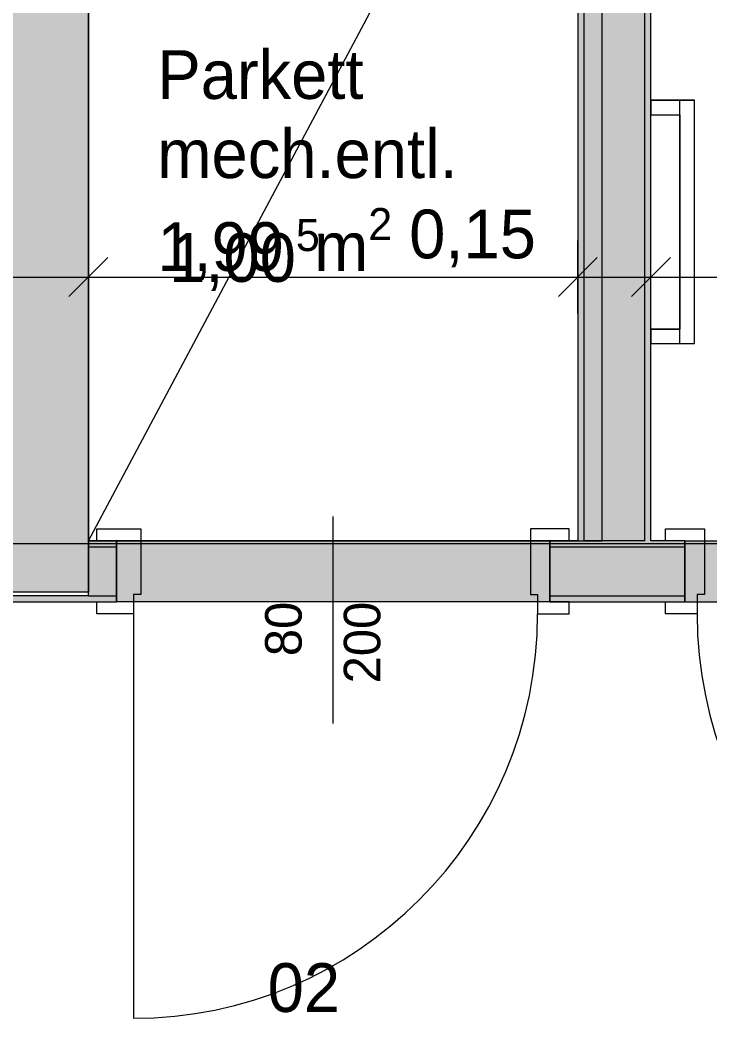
# Model space of a CAD drawing. Header units: metres. Extents: x -3 to 205, y -18 to 45.
# Drawn here: x 44.905 to 46.321, y -4.984 to -2.929 of the extents above; entities that cross this region are included whole.
import ezdxf

# ---------------------------------------------------------------- set-up
doc = ezdxf.new("R2010")
doc.units = ezdxf.units.M
doc.header["$MEASUREMENT"] = 0
doc.linetypes.add('Achse', pattern=[0.004, 0.002, -0.001, 0, -0.001])
doc.linetypes.add('Schnittlinie', pattern=[0.006, 0.003, -0.0015, 0, -0.0015])
for name, color, linetype in [('1._1.Stock  PP STG2_4_000 Achsraster', 7, 'Continuous'), ('1._1.Stock  PP STG2_4_110 Wand Aussen', 7, 'Continuous'), ('1._1.Stock  PP STG2_4_130 Wand Innen', 7, 'Continuous'), ('1._1.Stock  PP STG2_4_220 Bodenaufbau', 7, 'Continuous'), ('1._1.Stock  PP STG2_4_230 Decke abgehaengt', 7, 'Continuous'), ('1._1.Stock  PP STG2_4_540 Sanitäreinrichtung', 7, 'Continuous'), ('1._1.Stock  PP STG2_4_810 Raum', 7, 'Continuous'), ('1._1.Stock  PP STG2_4_950 Polierplan Bemaßung', 7, 'Continuous')]:
    doc.layers.add(name, color=color, linetype=linetype)
doc.styles.add('ERSTELLTER_STIL_2', font='')
doc.styles.get('ERSTELLTER_STIL_2').set_extended_font_data('Eurostile')

msp = doc.modelspace()

# ---------------------------------------------------------------- hatches: boundary and pattern name
at = {"layer": '1._1.Stock  PP STG2_4_110 Wand Aussen', "linetype": 'Continuous', "lineweight": 13, "true_color": 0x3f7f02}
for points in [[(45.045, -3.9237), (45.045, -2.5737), (44.865, -2.5737), (44.865, -3.9237)], [(44.865, -3.9237), (44.865, -4.1037), (45.045, -4.1037)], [(45.045, -3.9237), (44.865, -3.9237), (45.045, -4.1037)]]:
    msp.add_hatch(color=76, dxfattribs=at).paths.add_polyline_path(points)
at = {"layer": '1._1.Stock  PP STG2_4_130 Wand Innen', "linetype": 'Continuous', "lineweight": 13, "true_color": 0xffaa00}
for points in [[(46.125, -1.9937), (46.0625, -2.0145), (46.0625, -3.9987), (46.1875, -3.9987), (46.1875, -1.9937)], [(45.045, -4.0112), (45.045, -4.1112), (45.1025, -4.1112), (45.1025, -4.0112)], [(45.9925, -4.1112), (46.27, -4.1112), (46.27, -4.0112), (45.9925, -4.0112)]]:
    msp.add_hatch(color=40, dxfattribs=at).paths.add_polyline_path(points)
at = {"layer": '1._1.Stock  PP STG2_4_130 Wand Innen', "linetype": 'Continuous', "lineweight": 13, "true_color": 0xfb02fe}
for points in [[(46.1875, -1.9937), (46.1875, -3.9987), (46.2, -3.9987), (46.2, -1.9937)], [(46.05, -2.0187), (46.05, -3.9987), (46.0625, -3.9987), (46.0625, -2.0187)], [(45.045, -3.9987), (45.045, -4.0112), (45.1025, -4.0112), (45.1025, -3.9987)], [(45.9925, -3.9987), (45.9925, -4.0112), (46.27, -4.0112), (46.27, -3.9987)], [(44.815, -4.1237), (45.045, -4.1237), (45.045, -4.1112), (44.815, -4.1112)], [(45.045, -4.1112), (45.045, -4.1237), (45.1025, -4.1237), (45.1025, -4.1112)], [(45.9925, -4.1112), (45.9925, -4.1237), (46.27, -4.1237), (46.27, -4.1112)]]:
    msp.add_hatch(color=6, dxfattribs=at).paths.add_polyline_path(points)
at = {"layer": '1._1.Stock  PP STG2_4_130 Wand Innen', "linetype": 'Continuous', "lineweight": 0, "true_color": 0xffffff}
for points in [[(45.1025, -3.9987), (45.1025, -4.1237), (45.9925, -4.1237), (45.9925, -3.9987)], [(47.16, -3.9987), (46.27, -3.9987), (46.27, -4.1237), (47.16, -4.1237)]]:
    msp.add_hatch(color=7, dxfattribs=at).paths.add_polyline_path(points)

# ---------------------------------------------------------------- linework, layer by layer
at = {"layer": '1._1.Stock  PP STG2_4_000 Achsraster', "color": 5, "linetype": 'Continuous', "lineweight": 0, "ltscale": 1000}
msp.add_line((30.9, -4.0037), (53.4, -4.0037), dxfattribs=at)
at = {"layer": '1._1.Stock  PP STG2_4_110 Wand Aussen', "color": 7, "linetype": 'Continuous', "lineweight": 18, "ltscale": 1000, "flags": 128}
for points in [[(45.045, -4.1037), (45.045, -1.6787)], [(45.045, -4.1037), (44.865, -4.1037)]]:
    msp.add_lwpolyline(points, dxfattribs=at)
at = {"layer": '1._1.Stock  PP STG2_4_130 Wand Innen', "color": 7, "linetype": 'Continuous', "lineweight": 18, "ltscale": 1000}
for p, q in [((46.1875, -3.9987), (46.1875, -1.9937)), ((46.0625, -2.0187), (46.0625, -3.9987)), ((45.1025, -3.9987), (45.1025, -4.0112)), ((45.1025, -3.9987), (45.1025, -4.0112)), ((45.1025, -3.9987), (45.1025, -4.0112)), ((45.9925, -3.9987), (45.9925, -4.0112)), ((45.9925, -3.9987), (45.9925, -4.0112)), ((45.9925, -3.9987), (45.9925, -4.0112)), ((46.27, -3.9987), (46.27, -4.0112)), ((46.27, -3.9987), (46.27, -4.0112)), ((46.27, -3.9987), (46.27, -4.0112)), ((45.1025, -4.0112), (45.045, -4.0112)), ((45.1025, -4.0112), (45.1025, -4.1112)), ((45.1025, -4.0112), (45.1025, -4.1112)), ((45.1025, -4.0112), (45.1025, -4.1112)), ((46.27, -4.0112), (45.9925, -4.0112)), ((45.9925, -4.0112), (45.9925, -4.1112)), ((45.9925, -4.0112), (45.9925, -4.1112)), ((45.9925, -4.0112), (45.9925, -4.1112)), ((46.27, -4.0112), (46.27, -4.1112)), ((46.27, -4.0112), (46.27, -4.1112)), ((46.27, -4.0112), (46.27, -4.1112)), ((45.045, -4.1112), (44.815, -4.1112)), ((45.045, -4.1112), (45.1025, -4.1112)), ((45.1025, -4.1112), (45.1025, -4.1237)), ((45.1025, -4.1112), (45.1025, -4.1237)), ((45.1025, -4.1112), (45.1025, -4.1237)), ((45.9925, -4.1112), (46.27, -4.1112)), ((45.9925, -4.1112), (45.9925, -4.1237)), ((45.9925, -4.1112), (45.9925, -4.1237)), ((45.9925, -4.1112), (45.9925, -4.1237)), ((46.27, -4.1112), (46.27, -4.1237)), ((46.27, -4.1112), (46.27, -4.1237)), ((46.27, -4.1112), (46.27, -4.1237))]:
    msp.add_line(p, q, dxfattribs=at)
at = {"layer": '1._1.Stock  PP STG2_4_130 Wand Innen', "color": 7, "linetype": 'Continuous', "lineweight": 13, "ltscale": 1000}
for p, q in [((45.5475, -4.3737), (45.5475, -3.9487)), ((45.0625, -3.9987), (45.0625, -3.9737)), ((45.0625, -3.9737), (45.1525, -3.9737)), ((45.1525, -3.9737), (45.1525, -4.1087)), ((45.9525, -3.9737), (45.9525, -4.1087)), ((46.0325, -3.9737), (45.9525, -3.9737)), ((46.0325, -3.9987), (46.0325, -3.9737)), ((46.23, -3.9987), (46.23, -3.9737)), ((46.23, -3.9737), (46.31, -3.9737)), ((46.31, -3.9737), (46.31, -4.1087)), ((45.1025, -3.9987), (45.0625, -3.9987)), ((45.1025, -4.1237), (45.1025, -3.9987)), ((45.9925, -4.1237), (45.9925, -3.9987)), ((45.9925, -3.9987), (46.0325, -3.9987)), ((46.27, -3.9987), (46.23, -3.9987)), ((46.27, -4.1237), (46.27, -3.9987)), ((45.1525, -4.1087), (45.1375, -4.1087)), ((45.1375, -4.1087), (45.1375, -4.1487)), ((45.9525, -4.1087), (45.9675, -4.1087)), ((45.9675, -4.1087), (45.9675, -4.1487)), ((46.31, -4.1087), (46.295, -4.1087)), ((46.295, -4.1087), (46.295, -4.1487)), ((45.0625, -4.1487), (45.0625, -4.1237)), ((45.0625, -4.1237), (45.1025, -4.1237)), ((46.0325, -4.1237), (45.9925, -4.1237)), ((46.0325, -4.1487), (46.0325, -4.1237)), ((46.23, -4.1487), (46.23, -4.1237)), ((46.23, -4.1237), (46.27, -4.1237)), ((45.1375, -4.1487), (45.0625, -4.1487)), ((45.1375, -4.1487), (45.1375, -4.9787)), ((45.9675, -4.1487), (46.0325, -4.1487)), ((46.295, -4.1487), (46.23, -4.1487))]:
    msp.add_line(p, q, dxfattribs=at)
at = {"layer": '1._1.Stock  PP STG2_4_130 Wand Innen', "color": 8, "linetype": 'Schnittlinie', "lineweight": 13, "ltscale": 1000}
for p, q in [((45.9925, -3.9987), (45.1025, -3.9987)), ((46.27, -3.9987), (47.16, -3.9987)), ((45.9925, -4.1237), (45.1025, -4.1237)), ((46.27, -4.1237), (47.16, -4.1237))]:
    msp.add_line(p, q, dxfattribs=at)
at = {"layer": '1._1.Stock  PP STG2_4_130 Wand Innen', "color": 7, "linetype": 'Continuous', "lineweight": 18, "ltscale": 1000, "flags": 128}
for points in [[(46.2, -3.9987), (46.2, -1.9937)], [(46.05, -2.0187), (46.05, -3.9987)], [(45.1025, -3.9987), (45.045, -3.9987)], [(45.045, -4.0112), (45.045, -3.9987)], [(46.05, -3.9987), (45.9925, -3.9987)], [(46.1875, -3.9987), (46.0625, -3.9987)], [(46.1875, -3.9987), (46.0625, -3.9987)], [(46.27, -3.9987), (46.2, -3.9987)], [(45.045, -4.1112), (45.045, -4.0112)], [(45.045, -4.1037), (44.815, -4.1037)], [(45.045, -4.1112), (45.045, -4.1037)], [(44.815, -4.1237), (45.045, -4.1237)], [(45.045, -4.1237), (45.1025, -4.1237)], [(45.9925, -4.1237), (46.27, -4.1237)]]:
    msp.add_lwpolyline(points, dxfattribs=at)
at = {"layer": '1._1.Stock  PP STG2_4_130 Wand Innen', "color": 7, "linetype": 'Continuous', "lineweight": 13, "ltscale": 1000}
for centre, start, end in [((45.1375, -4.1487), 270, 0), ((47.125, -4.1487), 180, 270)]:
    msp.add_arc(centre, 0.83, start, end, dxfattribs=at)
at = {"layer": '1._1.Stock  PP STG2_4_220 Bodenaufbau', "color": 7, "linetype": 'Continuous', "lineweight": 13, "ltscale": 1000, "true_color": 0xf4f4f4, "flags": 128}
msp.add_lwpolyline([(32.7646, -1.6787), (32.7765, -11.2037), (41.755, -11.2037), (41.755, -10.7037), (44.605, -10.7037), (44.605, -9.8037), (50.9466, -9.8037), (50.9814, -1.6787), (45.045, -1.6787), (45.045, -4.1037), (42.435, -4.1037), (42.435, -6.0537), (40.095, -6.0537), (40.095, -4.1037), (37.525, -4.1037), (37.525, -1.6787)], close=True, dxfattribs=at)
at = {"layer": '1._1.Stock  PP STG2_4_230 Decke abgehaengt', "color": 8, "linetype": 'Schnittlinie', "lineweight": 13, "ltscale": 1000}
msp.add_line((45.045, -3.9987), (46.1, -2.0187), dxfattribs=at)
at = {"layer": '1._1.Stock  PP STG2_4_230 Decke abgehaengt', "color": 8, "linetype": 'Schnittlinie', "lineweight": 13, "ltscale": 1000, "flags": 128}
msp.add_lwpolyline([(45.045, -3.9987), (46.1, -3.9987), (46.1, -2.0187), (45.045, -2.0187)], close=True, dxfattribs=at)
at = {"layer": '1._1.Stock  PP STG2_4_540 Sanitäreinrichtung', "color": 150, "linetype": 'Achse', "lineweight": 13, "ltscale": 1000, "true_color": 0x0f7ffe}
for p, q in [((46.1997, -3.0937), (46.2897, -3.0937)), ((46.1997, -3.1237), (46.1997, -3.0937)), ((46.2597, -3.5937), (46.2597, -3.0937)), ((46.2897, -3.5937), (46.2897, -3.0937)), ((46.1997, -3.1237), (46.2597, -3.1237)), ((46.1997, -3.5637), (46.2597, -3.5637)), ((46.1997, -3.5937), (46.1997, -3.5637)), ((46.1997, -3.5937), (46.2897, -3.5937))]:
    msp.add_line(p, q, dxfattribs=at)
at = {"layer": '1._1.Stock  PP STG2_4_540 Sanitäreinrichtung', "color": 150, "linetype": 'Achse', "lineweight": 13, "ltscale": 1000, "true_color": 0x0f7ffe, "flags": 128}
msp.add_lwpolyline([(46.1997, -3.5937), (46.2897, -3.5937), (46.2897, -3.0937), (46.1997, -3.0937), (46.1997, -3.1237), (46.2597, -3.1237), (46.2597, -3.5637), (46.1997, -3.5637)], close=True, dxfattribs=at)
at = {"layer": '1._1.Stock  PP STG2_4_950 Polierplan Bemaßung', "color": 6, "linetype": 'Continuous', "lineweight": 13, "ltscale": 1000, "true_color": 0xfb02fe}
for p, q in [((45.045, -3.5321), (45.045, -3.3821)), ((46.05, -3.5321), (46.05, -3.3821)), ((46.2, -3.5321), (46.2, -3.3821)), ((45.085, -3.4171), (45.005, -3.4971)), ((46.09, -3.4171), (46.01, -3.4971)), ((46.24, -3.4171), (46.16, -3.4971)), ((44.735, -3.4571), (45.045, -3.4571)), ((45.045, -3.4571), (46.05, -3.4571)), ((46.05, -3.4571), (46.2, -3.4571)), ((46.2, -3.4571), (48.02, -3.4571))]:
    msp.add_line(p, q, dxfattribs=at)

# ---------------------------------------------------------------- texts
at = {"layer": '1._1.Stock  PP STG2_4_130 Wand Innen', "color": 7, "linetype": 'Continuous', "lineweight": 13, "char_height": 0.075, "attachment_point": 9, "rotation": 90, "style": 'ERSTELLTER_STIL_2'}
for s, insert in [('\\A1;{\\pqr;\\pt0;\\fEurostile|b0|i0|c0|p0;\\W1.000000;80}', (45.4839, -4.1237)), ('\\A1;{\\pqr;\\pt0;\\fEurostile|b0|i0|c0|p0;\\W1.000000;200}', (45.6455, -4.1237))]:
    msp.add_mtext(s, dxfattribs=dict(at, insert=insert))
at = {"layer": '1._1.Stock  PP STG2_4_810 Raum', "color": 7, "linetype": 'Continuous', "lineweight": 13, "char_height": 0.1, "attachment_point": 1, "style": 'ERSTELLTER_STIL_2'}
for s, insert in [('\\A1;{\\pql;\\pt0;\\fEurostile|b0|i0|c0|p0;\\W1.000000;Parkett}', (45.1864, -2.9912)), ('\\A1;{\\pql;\\pt0;\\fEurostile|b0|i0|c0|p0;\\W1.000000;mech.entl.}', (45.1864, -3.1537)), ('\\A1;{\\pql;\\pt0,0.05;\\fEurostile|b0|i0|c0|p0;\\W1.000000;1,99\\fEurostile|b0|i0|c0|p0;\\W1.000000;\\A1{\\H.66x;\\S^  ;}\\fEurostile|b0|i0|c0|p0;\\W1.000000; m\\fEurostile|b0|i0|c0|p0;\\W1.000000;\\A1{\\H.66x;\\S2^  ;}}', (45.1864, -3.3152)), ('\\A1;{\\pql;\\pt0;\\fEurostile|b0|i0|c0|p0;\\W1.000000;02}', (45.4131, -4.8657))]:
    msp.add_mtext(s, dxfattribs=dict(at, insert=insert))
at = {"layer": '1._1.Stock  PP STG2_4_950 Polierplan Bemaßung', "color": 6, "linetype": 'Continuous', "lineweight": 13, "true_color": 0xfb02fe, "insert": (45.7037, -3.4371), "char_height": 0.1, "width": 0.306373, "attachment_point": 7, "style": 'ERSTELLTER_STIL_2'}
msp.add_mtext('\\A1;{\\pql;\\fEurostile|b0|i0|c0|p0;\\W1.000000;0,15}', dxfattribs=at)
at = {"layer": '1._1.Stock  PP STG2_4_950 Polierplan Bemaßung', "color": 6, "linetype": 'Continuous', "lineweight": 13, "true_color": 0xfb02fe, "insert": (45.2108, -3.496), "char_height": 0.1, "attachment_point": 7, "style": 'ERSTELLTER_STIL_2'}
msp.add_mtext('\\A1;{\\pql;\\fEurostile|b0|i0|c0|p0;\\W1.000000;1,00\\fEurostile|b0|i0|c0|p0;\\W1.000000;\\A1{\\H.66x;\\S5^  ;}}', dxfattribs=at)

doc.saveas('drawing.dxf')
